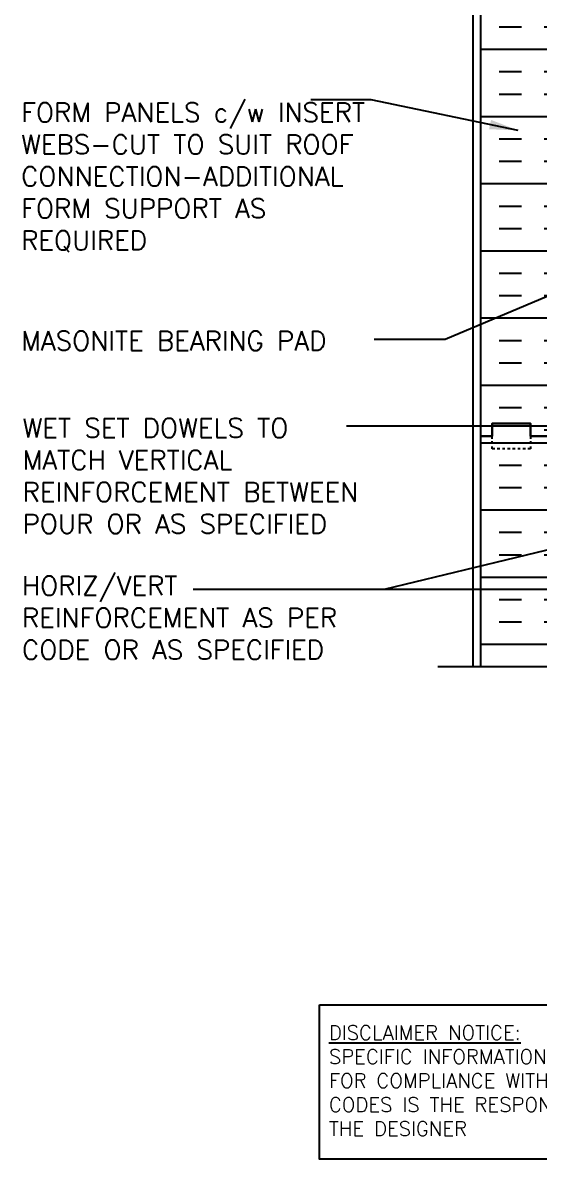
# Model space of a CAD drawing. Header units: inches. Extents: x 75 to 207, y 121 to 194.
# Drawn here: x 153.63 to 173.81, y 121.31 to 165.72 of the extents above; entities that cross this region are included whole.
import ezdxf

# ---------------------------------------------------------------- set-up
doc = ezdxf.new("R2010")
doc.units = ezdxf.units.IN
doc.header["$LTSCALE"] = 0.5
doc.header["$MEASUREMENT"] = 0
doc.linetypes.add('DASHED2', pattern=[0.375, 0.25, -0.125])
for name, color, linetype in [('HATCH', 12, 'Continuous'), ('LINE50', 5, 'Continuous'), ('LINE9', 9, 'Continuous'), ('TEXT', 4, 'Continuous')]:
    doc.layers.add(name, color=color, linetype=linetype)
doc.styles.add('DIM', font='romans.shx', dxfattribs={"width": 0.7})
doc.styles.add('ROMANS', font='romans.shx', dxfattribs={"height": 0.75})
doc.styles.get("Standard").update_dxf_attribs({"font": 'romans.shx', "height": 0.75})
doc.dimstyles.new('ext_12', dxfattribs={"dimscale": 12, "dimtxt": 0.09375, "dimasz": 0.09375, "dimexe": 0.09375, "dimexo": 0.0625, "dimgap": 0.0625, "dimtad": 1, "dimdec": 1, "dimzin": 3, "dimdsep": 46, "dimlunit": 4, "dimtxsty": 'DIM', "dimcen": 0.09, "dimdle": 0.09375, "dimclrt": 4, "dimadec": 0, "dimazin": 0, "dimtfac": 1, "dimtdec": 1, "dimtmove": 2, "dimatfit": 3, "dimfxl": 1, "dimfrac": 2, "dimtolj": 1, "dimtzin": 0, "dimarcsym": 0})

msp = doc.modelspace()

# ---------------------------------------------------------------- hatches: boundary and pattern name
at = {"layer": 'HATCH'}
h = msp.add_hatch(dxfattribs=at)
h.set_pattern_fill('INSUL', color=256, scale=7, style=0)
h.set_pattern_definition([(0, (-2752.006, -247.447), (0, 2.625), []), (0, (-2752.006, -246.572), (0, 2.625), [0.875, -0.875]), (0, (-2752.006, -245.697), (0, 2.625), [0.875, -0.875])])
h.paths.add_polyline_path([(171.531, 149.563), (171.968, 149.563), (171.968, 150.063), (173.468, 150.063), (173.468, 149.563), (174.156, 149.563), (174.156, 167.563), (173.468, 167.563), (173.468, 168.063), (171.968, 168.063), (171.968, 167.563), (171.531, 167.563)])
h = msp.add_hatch(dxfattribs=at)
h.set_pattern_fill('INSUL', color=256, scale=7, style=0)
h.set_pattern_definition([(0, (-2752.006, -265.447), (0, 2.625), []), (0, (-2752.006, -264.572), (0, 2.625), [0.875, -0.875]), (0, (-2752.006, -263.697), (0, 2.625), [0.875, -0.875])])
h.paths.add_polyline_path([(171.531, 140.565), (174.156, 140.565), (174.156, 149.563), (173.468, 149.563), (173.468, 150.063), (171.968, 150.063), (171.968, 149.563), (171.531, 149.563)])

# ---------------------------------------------------------------- linework, layer by layer
at = {"layer": 'LINE50'}
for p, q in [((171.531, 149.563), (171.531, 167.563)), ((171.531, 140.565), (171.531, 149.563))]:
    msp.add_line(p, q, dxfattribs=at)
for points in [[(174.156, 149.563), (173.468, 149.563), (173.468, 150.063), (171.968, 150.063), (171.968, 149.563), (171.531, 149.563)], [(171.531, 149.563), (171.968, 149.563), (171.968, 150.063), (173.468, 150.063), (173.468, 149.563), (174.156, 149.563)]]:
    msp.add_lwpolyline(points, dxfattribs=at)
at = {"layer": 'LINE9'}
for p, q in [((171.218, 176.563), (171.218, 140.565)), ((169.851, 140.565), (178.984, 140.565))]:
    msp.add_line(p, q, dxfattribs=at)
at = {"layer": 'LINE9', "linetype": 'DASHED2', "ltscale": 0.15}
msp.add_lwpolyline([(173.468, 149.563), (173.468, 149.563), (173.468, 149.063), (171.968, 149.063), (171.968, 149.563), (171.968, 149.563)], dxfattribs=at)
msp.add_lwpolyline([(173.468, 149.563), (173.468, 149.563), (173.468, 149.063), (171.968, 149.063), (171.968, 149.563), (171.968, 149.563)], dxfattribs=at)
at = {"layer": 'TEXT'}
msp.add_lwpolyline([(165.224, 127.346), (178.207, 127.346), (178.207, 121.308), (165.224, 121.308)], close=True, dxfattribs=at)

# ---------------------------------------------------------------- texts
at = {"layer": 'TEXT', "char_height": 0.75, "style": 'ROMANS'}
for s, insert, width, attachment_point in [('FORM PANELS c/w INSERT WEBS-CUT TO SUIT ROOF CONNECTION-ADDITIONAL\\PFORM SUPPORT AS \\PREQUIRED', (153.567, 159.677), 14.56613, 4), ('MASONITE BEARING PAD', (153.567, 153.664), 15.40017, 1), ('WET SET DOWELS TO MATCH VERTICAL REINFORCEMENT BETWEEN POUR OR AS SPECIFIED', (153.625, 148.006), 15.31511, 4), ('HORIZ/VERT REINFORCEMENT AS PER CODE OR AS SPECIFIED', (153.602, 144.094), 14.36832, 1)]:
    msp.add_mtext(s, dxfattribs=dict(at, insert=insert, width=width, attachment_point=attachment_point))
at = {"layer": 'TEXT', "insert": (165.591, 124.38), "char_height": 0.5625, "width": 14.00235, "attachment_point": 4}
msp.add_mtext('{\\LDISCLAIMER NOTICE:}\\PSPECIFIC INFORMATION REQUIRED FOR COMPLIANCE WITH LOCAL CODES IS THE RESPONSIBILITY OF THE DESIGNER', dxfattribs=at)

# ---------------------------------------------------------------- leaders
at = {"layer": 'TEXT'}
for points, override in [([(172.99, 161.508), (167.248, 162.705), (164.888, 162.705)], {"dimtad": 0}), ([(183.156, 158.815), (170.129, 153.339), (167.356, 153.339)], {"dimgap": 0.0625, "dimtad": 0}), ([(177.76, 149.959), (166.285, 149.959)], {"dimgap": 0.0625, "dimtad": 0}), ([(181.218, 146.815), (167.748, 143.577), (160.295, 143.577)], {"dimgap": 0.0625, "dimtad": 0}), ([(180.156, 143.577), (167.748, 143.577), (160.295, 143.577)], {"dimgap": 0.0625, "dimtad": 0})]:
    msp.add_leader(points, dimstyle='ext_12', override=override, dxfattribs=at)

doc.saveas('drawing.dxf')
